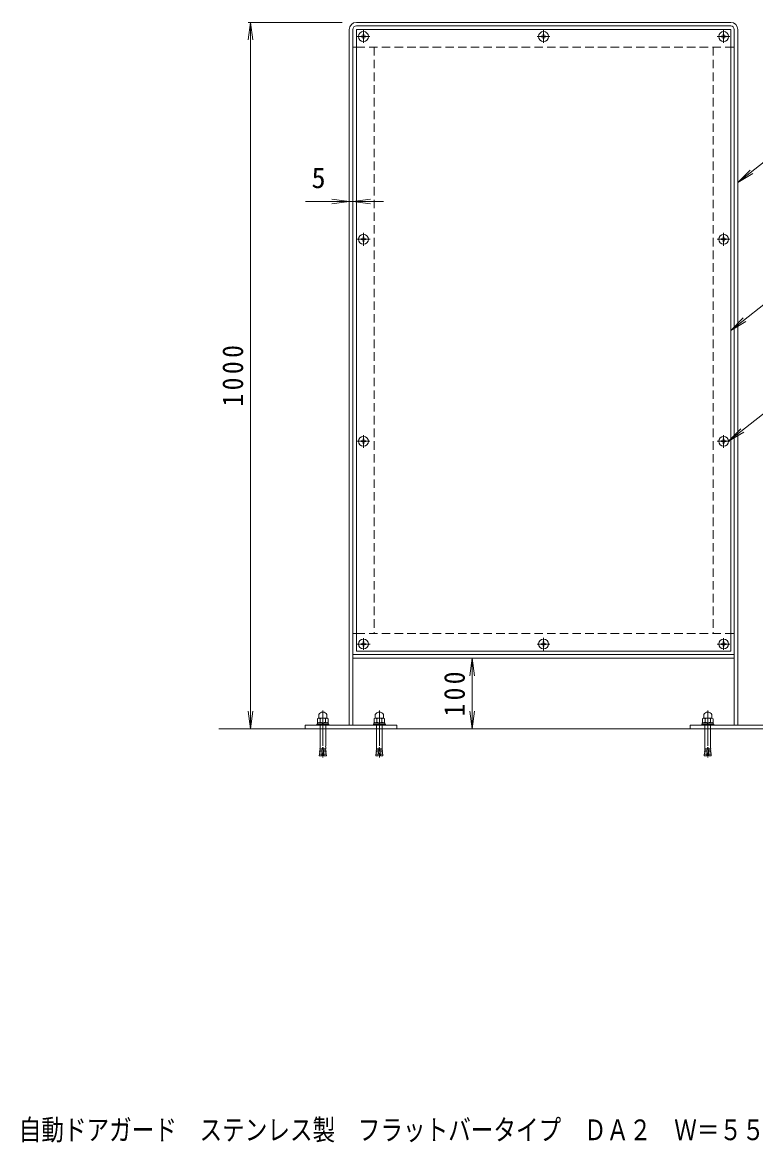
# Model space of a CAD drawing. Units: millimetres at full size, sheet at 1:10; details may follow other scales. Extents: x -874 to 1816, y -1357 to 1045.
# Drawn here: x -874 to 164, y -1357 to 228 of the extents above; entities that cross this region are included whole.
import ezdxf
from ezdxf.enums import TextEntityAlignment as Align

# ---------------------------------------------------------------- set-up
doc = ezdxf.new("R2010")
doc.units = ezdxf.units.MM
doc.header["$LTSCALE"] = 10
doc.linetypes.add('CHAIN1', pattern=[8, 5, -1, 1, -1])
doc.linetypes.add('DASHED1', pattern=[1.8, 1.2, -0.6])
for name, color, linetype, lineweight in [('0-0_通り芯', 4, 'Continuous', 9), ('0-1_躯体', 3, 'CHAIN1', 9), ('0-2_仕上', 6, 'Continuous', 5), ('0-4_その他', 7, 'Continuous', 9), ('0-5_寸法', 2, 'Continuous', 9), ('0-9', 2, 'Continuous', 9), ('0-A', 2, 'Continuous', 9), ('0-F', 7, 'Continuous', 9), ('F-5_F-5ﾚｲﾔ', 2, 'Continuous', 9)]:
    doc.layers.add(name, color=color, linetype=linetype, lineweight=lineweight)
doc.styles.add('ＭＳ ゴシック', font='')
doc.styles.get('ＭＳ ゴシック').set_extended_font_data('MS Gothic')

msp = doc.modelspace()

# ---------------------------------------------------------------- linework, layer by layer
at = {"layer": '0-0_通り芯'}
for p, q in [((-401.45, 228.39), (128.55, 228.39)), ((128.55, 223.39), (-401.45, 223.39)), ((-411.45, 218.39), (-411.45, -766.61)), ((-406.45, 218.39), (-406.45, -766.61)), ((133.55, 218.39), (133.55, -766.61)), ((138.55, 218.39), (138.55, -766.61)), ((-406.45, -666.61), (133.55, -666.61)), ((-406.45, -671.61), (133.55, -671.61)), ((-343.95, -766.61), (-473.95, -766.61)), ((-473.95, -766.61), (-473.95, -771.61)), ((-473.95, -771.61), (-343.95, -771.61)), ((-343.95, -766.61), (-343.95, -771.61)), ((71.05, -766.61), (201.05, -766.61)), ((71.05, -766.61), (71.05, -771.61)), ((71.05, -771.61), (201.05, -771.61))]:
    msp.add_line(p, q, dxfattribs=at)
at = {"layer": '0-0_通り芯', "linetype": 'CHAIN1'}
for p, q in [((-448.95, -745.69), (-448.95, -812.25)), ((-368.95, -745.69), (-368.95, -812.25)), ((96.05, -745.69), (96.05, -812.25))]:
    msp.add_line(p, q, dxfattribs=at)
at = {"layer": '0-0_通り芯'}
for centre, radius, start, end in [((-401.45, 218.39), 10, 90, 180), ((-401.45, 218.39), 5, 90, 180), ((128.55, 218.39), 10, 0, 90), ((128.55, 218.39), 5, 0, 90)]:
    msp.add_arc(centre, radius, start, end, dxfattribs=at)
at = {"layer": '0-1_躯体'}
for p, q in [((-400.46, 208.39), (-382.46, 208.39)), ((-391.45, 217.48), (-391.45, 199.46)), ((-127.45, 208.39), (-145.45, 208.39)), ((-136.45, 217.48), (-136.45, 199.46)), ((127.55, 208.39), (109.55, 208.39)), ((118.55, 217.48), (118.55, 199.46)), ((-400.35, -78.61), (-381.85, -78.61)), ((-391.45, -87.7), (-391.45, -69.68)), ((127.55, -78.61), (109.55, -78.61)), ((118.55, -87.7), (118.55, -69.68)), ((-400.46, -364.61), (-382.46, -364.61)), ((-391.45, -373.7), (-391.45, -355.68)), ((127.55, -364.61), (109.55, -364.61)), ((118.55, -373.7), (118.55, -355.68)), ((-391.45, -659.85), (-391.45, -643.05)), ((-136.45, -660.7), (-136.45, -642.68)), ((118.55, -659.85), (118.55, -643.05)), ((-400.17, -651.61), (-382.14, -651.61)), ((-127.45, -651.61), (-145.45, -651.61)), ((127.26, -651.61), (109.23, -651.61))]:
    msp.add_line(p, q, dxfattribs=at)
at = {"layer": '0-1_躯体', "linetype": 'Continuous'}
for p, q in [((-406.45, 193.39), (-401.45, 193.39)), ((128.55, 193.39), (133.55, 193.39)), ((-406.45, -636.61), (-401.45, -636.61)), ((128.55, -636.61), (133.55, -636.61))]:
    msp.add_line(p, q, dxfattribs=at)
at = {"layer": '0-1_躯体', "linetype": 'DASHED1'}
for p, q in [((-401.45, 193.39), (128.55, 193.39)), ((-376.45, 193.39), (-376.45, -636.61)), ((103.55, 193.39), (103.55, -636.61)), ((-401.45, -636.61), (128.55, -636.61))]:
    msp.add_line(p, q, dxfattribs=at)
at = {"layer": '0-2_仕上'}
for p, q in [((-401.45, 218.39), (128.55, 218.39)), ((128.55, 218.39), (128.55, -661.61))]:
    msp.add_line(p, q, dxfattribs=at)
msp.add_lwpolyline([(-401.45, 218.39), (-401.45, -661.61), (128.55, -661.61)], dxfattribs=at)
at = {"layer": '0-4_その他'}
for p, q in [((-551.45, 228.39), (-554.72, 203.6)), ((-554.45, 228.39), (-421.45, 228.39)), ((-551.45, 228.39), (-548.19, 203.6)), ((-551.45, -771.61), (-551.45, 228.39)), ((-363.21, -24.97), (-473.28, -24.97)), ((-411.45, -24.97), (-436.24, -21.71)), ((-411.45, -24.97), (-436.24, -28.24)), ((-406.45, -24.97), (-381.67, -21.71)), ((-406.45, -24.97), (-381.67, -28.24)), ((-237.56, -671.61), (-240.82, -696.4)), ((-237.56, -771.61), (-237.56, -671.61)), ((-237.56, -671.61), (-234.29, -696.4)), ((-551.45, -771.61), (-554.72, -746.82)), ((-551.45, -771.61), (-548.19, -746.82)), ((-237.56, -771.61), (-240.82, -746.82)), ((-237.56, -771.61), (-234.29, -746.82))]:
    msp.add_line(p, q, dxfattribs=at)
at = {"layer": '0-5_寸法'}
for p, q in [((-456.46, -757.26), (-456.46, -762.26)), ((-442.75, -756.51), (-455.15, -756.51)), ((-454.7, -751.48), (-454.7, -755.96)), ((-452.71, -757.26), (-452.71, -762.26)), ((-445.2, -757.26), (-445.2, -762.26)), ((-443.2, -755.96), (-443.2, -751.48)), ((-442.95, -756.39), (-441.45, -757.26)), ((-441.45, -757.26), (-441.45, -762.26)), ((-376.46, -757.26), (-376.46, -762.26)), ((-362.75, -756.51), (-375.15, -756.51)), ((-374.7, -751.48), (-374.7, -755.96)), ((-372.71, -757.26), (-372.71, -762.26)), ((-365.2, -757.26), (-365.2, -762.26)), ((-363.2, -755.96), (-363.2, -751.48)), ((-362.95, -756.39), (-361.45, -757.26)), ((-361.45, -757.26), (-361.45, -762.26)), ((88.54, -757.26), (88.54, -762.26)), ((102.25, -756.51), (89.84, -756.51)), ((90.3, -751.48), (90.3, -755.96)), ((92.29, -757.26), (92.29, -762.26)), ((99.8, -757.26), (99.8, -762.26)), ((101.8, -755.96), (101.8, -751.48)), ((102.05, -756.39), (103.55, -757.26)), ((103.55, -757.26), (103.55, -762.26)), ((-455.15, -763.01), (-456.46, -762.26)), ((-452.95, -771.61), (-452.95, -796.27)), ((-444.95, -771.61), (-444.95, -796.27)), ((-442.75, -763.01), (-441.45, -762.26)), ((-375.15, -763.01), (-376.46, -762.26)), ((-372.95, -771.61), (-372.95, -796.27)), ((-364.95, -771.61), (-364.95, -796.27)), ((-362.75, -763.01), (-361.45, -762.26)), ((89.84, -763.01), (88.54, -762.26)), ((92.05, -771.61), (92.05, -796.27)), ((100.05, -771.61), (100.05, -796.27)), ((102.25, -763.01), (103.55, -762.26)), ((-453.81, -807.7), (-453.98, -809.7)), ((-450.22, -808.02), (-453.81, -807.7)), ((-450.05, -806.02), (-453.64, -805.71)), ((-453.41, -807.74), (-453.64, -805.71)), ((-449.88, -804.03), (-453.46, -803.72)), ((-453.24, -805.75), (-453.46, -803.72)), ((-449.7, -802.04), (-453.29, -801.73)), ((-453.06, -803.75), (-453.29, -801.73)), ((-449.53, -800.05), (-453.11, -799.73)), ((-452.89, -801.76), (-453.11, -799.73)), ((-449.35, -798.05), (-450.4, -810.01)), ((-449.35, -798.05), (-448.55, -798.05)), ((-448.55, -798.05), (-447.51, -810.01)), ((-448.38, -800.05), (-444.79, -799.73)), ((-448.2, -802.04), (-444.62, -801.73)), ((-448.03, -804.03), (-444.44, -803.72)), ((-447.86, -806.02), (-444.27, -805.71)), ((-447.68, -808.02), (-444.09, -807.7)), ((-445.02, -801.76), (-444.79, -799.73)), ((-444.84, -803.75), (-444.62, -801.73)), ((-444.67, -805.75), (-444.44, -803.72)), ((-444.49, -807.74), (-444.27, -805.71)), ((-444.09, -807.7), (-443.92, -809.7)), ((-373.81, -807.7), (-373.98, -809.7)), ((-370.22, -808.02), (-373.81, -807.7)), ((-370.05, -806.02), (-373.64, -805.71)), ((-373.41, -807.74), (-373.64, -805.71)), ((-369.88, -804.03), (-373.46, -803.72)), ((-373.24, -805.75), (-373.46, -803.72)), ((-369.7, -802.04), (-373.29, -801.73)), ((-373.06, -803.75), (-373.29, -801.73)), ((-369.53, -800.05), (-373.11, -799.73)), ((-372.89, -801.76), (-373.11, -799.73)), ((-369.35, -798.05), (-370.4, -810.01)), ((-369.35, -798.05), (-368.55, -798.05)), ((-368.55, -798.05), (-367.51, -810.01)), ((-368.38, -800.05), (-364.79, -799.73)), ((-368.2, -802.04), (-364.62, -801.73)), ((-368.03, -804.03), (-364.44, -803.72)), ((-367.86, -806.02), (-364.27, -805.71)), ((-367.68, -808.02), (-364.09, -807.7)), ((-365.02, -801.76), (-364.79, -799.73)), ((-364.84, -803.75), (-364.62, -801.73)), ((-364.67, -805.75), (-364.44, -803.72)), ((-364.49, -807.74), (-364.27, -805.71)), ((-364.09, -807.7), (-363.92, -809.7)), ((91.19, -807.7), (91.01, -809.7)), ((94.78, -808.02), (91.19, -807.7)), ((94.95, -806.02), (91.36, -805.71)), ((91.59, -807.74), (91.36, -805.71)), ((95.12, -804.03), (91.54, -803.72)), ((91.76, -805.75), (91.54, -803.72)), ((95.3, -802.04), (91.71, -801.73)), ((91.94, -803.75), (91.71, -801.73)), ((95.47, -800.05), (91.89, -799.73)), ((92.11, -801.76), (91.89, -799.73)), ((95.65, -798.05), (94.6, -810.01)), ((95.65, -798.05), (96.45, -798.05)), ((96.45, -798.05), (97.49, -810.01)), ((96.62, -800.05), (100.21, -799.73)), ((96.8, -802.04), (100.38, -801.73)), ((96.97, -804.03), (100.56, -803.72)), ((97.14, -806.02), (100.73, -805.71)), ((97.32, -808.02), (100.9, -807.7)), ((99.98, -801.76), (100.21, -799.73)), ((100.16, -803.75), (100.38, -801.73)), ((100.33, -805.75), (100.56, -803.72)), ((100.51, -807.74), (100.73, -805.71)), ((100.9, -807.7), (101.08, -809.7)), ((-453.98, -809.7), (-450.4, -810.01)), ((-443.92, -809.7), (-447.51, -810.01)), ((-373.98, -809.7), (-370.4, -810.01)), ((-363.92, -809.7), (-367.51, -810.01)), ((91.01, -809.7), (94.6, -810.01)), ((101.08, -809.7), (97.49, -810.01))]:
    msp.add_line(p, q, dxfattribs=at)
at = {"layer": '0-5_寸法', "linetype": 'DASHED1'}
for p, q in [((-452.71, -758.29), (-452.71, -762.26)), ((-372.71, -758.29), (-372.71, -762.26)), ((92.29, -758.29), (92.29, -762.26)), ((-452.95, -766.61), (-452.95, -771.61)), ((-444.95, -766.61), (-444.95, -771.61)), ((-372.95, -766.61), (-372.95, -771.61)), ((-364.95, -766.61), (-364.95, -771.61)), ((92.05, -766.61), (92.05, -771.61)), ((100.05, -766.61), (100.05, -771.61))]:
    msp.add_line(p, q, dxfattribs=at)
at = {"layer": '0-5_寸法', "color": 7}
for p, q in [((-473.95, -771.61), (-596.26, -771.61)), ((-343.95, -771.61), (71.05, -771.61))]:
    msp.add_line(p, q, dxfattribs=at)
at = {"layer": '0-5_寸法'}
for points in [[(-454.95, -756.39), (-454.97, -756.4), (-456.46, -757.26)], [(-374.95, -756.39), (-374.97, -756.4), (-376.46, -757.26)], [(90.05, -756.39), (90.03, -756.4), (88.54, -757.26)]]:
    msp.add_lwpolyline(points, dxfattribs=at)
for centre, radius, start, end in [((-455.15, -760.87), 4.36, 55.84651, 90.00017), ((-455.2, -755.96), 0.5, 299.99968, 0), ((-448.95, -754.51), 6.5, 27.79579, 152.20421), ((-448.95, -766.24), 9.73, 67.32404, 112.67596), ((-442.75, -760.87), 4.36, 89.99983, 124.15349), ((-442.7, -755.96), 0.5, 180, 240.00032), ((-375.15, -760.87), 4.36, 55.84651, 90.00017), ((-375.2, -755.96), 0.5, 299.99968, 0), ((-368.95, -754.51), 6.5, 27.79579, 152.20421), ((-368.95, -766.24), 9.73, 67.32404, 112.67596), ((-362.75, -760.87), 4.36, 89.99983, 124.15349), ((-362.7, -755.96), 0.5, 180, 240.00032), ((89.84, -760.87), 4.36, 55.84651, 90.00017), ((89.8, -755.96), 0.5, 299.99968, 0), ((96.05, -754.51), 6.5, 27.79579, 152.20421), ((96.05, -766.24), 9.73, 67.32404, 112.67596), ((102.25, -760.87), 4.36, 89.99983, 124.15349), ((102.3, -755.96), 0.5, 180, 240.00032), ((-455.15, -758.65), 4.36, 269.99983, 304.15349), ((-448.95, -753.27), 9.73, 247.32404, 292.67596), ((-442.75, -758.65), 4.36, 235.84651, 270.00017), ((-375.15, -758.65), 4.36, 269.99983, 304.15349), ((-368.95, -753.27), 9.73, 247.32404, 292.67596), ((-362.75, -758.65), 4.36, 235.84651, 270.00017), ((89.84, -758.65), 4.36, 269.99983, 304.15349), ((96.05, -753.27), 9.73, 247.32404, 292.67596), ((102.25, -758.65), 4.36, 235.84651, 270.00017), ((-475.14, -796.98), 22.2, 352.86598, 1.81982), ((-422.77, -796.98), 22.2, 178.18018, 187.13402), ((-395.14, -796.98), 22.2, 352.86598, 1.81982), ((-342.77, -796.98), 22.2, 178.18018, 187.13402), ((69.86, -796.98), 22.2, 352.86598, 1.81982), ((122.23, -796.98), 22.2, 178.18018, 187.13402)]:
    msp.add_arc(centre, radius, start, end, dxfattribs=at)
at = {"layer": '0-9'}
for p, q in [((-457.45, -765.01), (-440.45, -765.01)), ((-456.65, -763.01), (-456.65, -765.01)), ((-449.2, -763.01), (-449.74, -765.01)), ((-448.17, -763.01), (-448.7, -765.01)), ((-440.45, -765.01), (-440.45, -766.61)), ((-377.45, -765.01), (-360.45, -765.01)), ((-376.65, -763.01), (-376.65, -765.01)), ((-369.2, -763.01), (-369.74, -765.01)), ((-368.17, -763.01), (-368.7, -765.01)), ((-360.45, -765.01), (-360.45, -766.61)), ((87.55, -765.01), (104.55, -765.01)), ((88.35, -763.01), (88.35, -765.01)), ((95.8, -763.01), (95.26, -765.01)), ((96.83, -763.01), (96.3, -765.01)), ((104.55, -765.01), (104.55, -766.61))]:
    msp.add_line(p, q, dxfattribs=at)
for points in [[(-457.45, -765.01), (-457.45, -766.61), (-440.45, -766.61)], [(-456.65, -763.01), (-441.25, -763.01), (-441.25, -765.01)], [(-377.45, -765.01), (-377.45, -766.61), (-360.45, -766.61)], [(-376.65, -763.01), (-361.25, -763.01), (-361.25, -765.01)], [(87.55, -765.01), (87.55, -766.61), (104.55, -766.61)], [(88.35, -763.01), (103.75, -763.01), (103.75, -765.01)]]:
    msp.add_lwpolyline(points, dxfattribs=at)
at = {"layer": '0-A'}
for p, q in [((-394.9, 208.87), (-392.7, 208.91)), ((-392.7, 208.91), (-392.2, 209.14)), ((-392.7, 207.87), (-392.2, 207.64)), ((-391.97, 209.64), (-392.2, 209.14)), ((-391.97, 207.14), (-392.2, 207.64)), ((-391.93, 211.84), (-391.97, 209.64)), ((-391.93, 204.94), (-391.97, 207.14)), ((-390.97, 204.94), (-390.93, 207.14)), ((-390.93, 209.64), (-390.7, 209.14)), ((-390.93, 207.14), (-390.7, 207.64)), ((-390.2, 208.91), (-390.7, 209.14)), ((-390.2, 207.87), (-390.7, 207.64)), ((-388, 208.87), (-390.2, 208.91)), ((-139.9, 208.87), (-137.7, 208.91)), ((-139.9, 208.87), (-139.9, 207.91)), ((-139.9, 207.91), (-137.7, 207.87)), ((-137.7, 208.91), (-137.2, 209.14)), ((-137.7, 207.87), (-137.2, 207.64)), ((-136.97, 209.64), (-137.2, 209.14)), ((-136.97, 207.14), (-137.2, 207.64)), ((-136.93, 211.84), (-136.97, 209.64)), ((-136.93, 204.94), (-136.97, 207.14)), ((-135.97, 211.84), (-136.93, 211.84)), ((-135.97, 211.84), (-135.93, 209.64)), ((-135.97, 204.94), (-135.93, 207.14)), ((-135.93, 209.64), (-135.7, 209.14)), ((-135.93, 207.14), (-135.7, 207.64)), ((-135.2, 208.91), (-135.7, 209.14)), ((-135.2, 207.87), (-135.7, 207.64)), ((-133, 208.87), (-135.2, 208.91)), ((-133, 207.91), (-135.2, 207.87)), ((-133, 208.87), (-133, 207.91)), ((115.1, 208.87), (117.3, 208.91)), ((117.3, 208.91), (117.8, 209.14)), ((117.3, 207.87), (117.8, 207.64)), ((118.03, 209.64), (117.8, 209.14)), ((118.03, 207.14), (117.8, 207.64)), ((118.07, 204.94), (118.03, 207.14)), ((119.03, 211.84), (119.07, 209.64)), ((119.03, 204.94), (119.07, 207.14)), ((119.07, 209.64), (119.3, 209.14)), ((119.07, 207.14), (119.3, 207.64)), ((119.8, 208.91), (119.3, 209.14)), ((119.8, 207.87), (119.3, 207.64)), ((122, 208.87), (119.8, 208.91)), ((-391.93, 204.94), (-390.97, 204.94)), ((-135.97, 204.94), (-136.93, 204.94)), ((119.03, 204.94), (118.07, 204.94)), ((-394.9, -78.13), (-392.7, -78.09)), ((-394.9, -79.09), (-394.9, -78.13)), ((-394.9, -79.09), (-392.7, -79.13)), ((-392.7, -78.09), (-392.2, -77.86)), ((-392.7, -79.13), (-392.2, -79.36)), ((-391.97, -77.36), (-392.2, -77.86)), ((-391.93, -75.16), (-391.97, -77.36)), ((-391.93, -75.16), (-390.97, -75.16)), ((-390.97, -75.16), (-390.93, -77.36)), ((-390.93, -77.36), (-390.7, -77.86)), ((-390.2, -78.09), (-390.7, -77.86)), ((-390.2, -79.13), (-390.7, -79.36)), ((-388, -78.13), (-390.2, -78.09)), ((-388, -79.09), (-390.2, -79.13)), ((-388, -79.09), (-388, -78.13)), ((115.1, -78.13), (117.3, -78.09)), ((115.1, -79.09), (115.1, -78.13)), ((115.1, -79.09), (117.3, -79.13)), ((117.3, -78.09), (117.8, -77.86)), ((117.3, -79.13), (117.8, -79.36)), ((118.03, -77.36), (117.8, -77.86)), ((118.07, -75.16), (118.03, -77.36)), ((119.03, -75.16), (118.07, -75.16)), ((119.03, -75.16), (119.07, -77.36)), ((119.07, -77.36), (119.3, -77.86)), ((119.8, -78.09), (119.3, -77.86)), ((119.8, -79.13), (119.3, -79.36)), ((122, -78.13), (119.8, -78.09)), ((122, -79.09), (119.8, -79.13)), ((122, -79.09), (122, -78.13)), ((-391.97, -79.86), (-392.2, -79.36)), ((-391.93, -82.06), (-391.97, -79.86)), ((-391.93, -82.06), (-390.97, -82.06)), ((-390.97, -82.06), (-390.93, -79.86)), ((-390.93, -79.86), (-390.7, -79.36)), ((118.03, -79.86), (117.8, -79.36)), ((118.07, -82.06), (118.03, -79.86)), ((119.03, -82.06), (118.07, -82.06)), ((119.03, -82.06), (119.07, -79.86)), ((119.07, -79.86), (119.3, -79.36)), ((-392.7, -364.09), (-392.2, -363.86)), ((-391.97, -363.36), (-392.2, -363.86)), ((-391.93, -361.16), (-391.97, -363.36)), ((-391.93, -361.16), (-390.97, -361.16)), ((-390.97, -361.16), (-390.93, -363.36)), ((-390.93, -363.36), (-390.7, -363.86)), ((-390.2, -364.09), (-390.7, -363.86)), ((117.3, -364.09), (117.8, -363.86)), ((118.03, -363.36), (117.8, -363.86)), ((118.07, -361.16), (118.03, -363.36)), ((119.03, -361.16), (118.07, -361.16)), ((119.03, -361.16), (119.07, -363.36)), ((119.07, -363.36), (119.3, -363.86)), ((119.8, -364.09), (119.3, -363.86)), ((-394.9, -365.09), (-392.7, -365.13)), ((-392.7, -365.13), (-392.2, -365.36)), ((-391.97, -365.86), (-392.2, -365.36)), ((-391.93, -368.06), (-391.97, -365.86)), ((-390.93, -365.86), (-390.7, -365.36)), ((-390.2, -365.13), (-390.7, -365.36)), ((-388, -365.09), (-390.2, -365.13)), ((115.1, -365.09), (117.3, -365.13)), ((117.3, -365.13), (117.8, -365.36)), ((118.03, -365.86), (117.8, -365.36)), ((119.03, -368.06), (119.07, -365.86)), ((119.07, -365.86), (119.3, -365.36)), ((119.8, -365.13), (119.3, -365.36)), ((122, -365.09), (119.8, -365.13)), ((-391.93, -648.16), (-391.97, -650.36)), ((-391.93, -648.16), (-390.97, -648.16)), ((-390.97, -648.16), (-390.93, -650.36)), ((-136.93, -648.16), (-136.97, -650.36)), ((-135.97, -648.16), (-136.93, -648.16)), ((-135.97, -648.16), (-135.93, -650.36)), ((118.07, -648.16), (118.03, -650.36)), ((119.03, -648.16), (118.07, -648.16)), ((119.03, -648.16), (119.07, -650.36)), ((-394.9, -652.09), (-392.7, -652.13)), ((-392.7, -651.09), (-392.2, -650.86)), ((-392.7, -652.13), (-392.2, -652.36)), ((-391.97, -650.36), (-392.2, -650.86)), ((-391.97, -652.86), (-392.2, -652.36)), ((-391.93, -655.06), (-391.97, -652.86)), ((-390.93, -650.36), (-390.7, -650.86)), ((-390.93, -652.86), (-390.7, -652.36)), ((-390.2, -651.09), (-390.7, -650.86)), ((-390.2, -652.13), (-390.7, -652.36)), ((-388, -652.09), (-390.2, -652.13)), ((-139.9, -651.13), (-137.7, -651.09)), ((-139.9, -652.09), (-139.9, -651.13)), ((-139.9, -652.09), (-137.7, -652.13)), ((-137.7, -651.09), (-137.2, -650.86)), ((-137.7, -652.13), (-137.2, -652.36)), ((-136.97, -650.36), (-137.2, -650.86)), ((-136.97, -652.86), (-137.2, -652.36)), ((-136.93, -655.06), (-136.97, -652.86)), ((-135.97, -655.06), (-136.93, -655.06)), ((-135.97, -655.06), (-135.93, -652.86)), ((-135.93, -650.36), (-135.7, -650.86)), ((-135.93, -652.86), (-135.7, -652.36)), ((-135.2, -651.09), (-135.7, -650.86)), ((-135.2, -652.13), (-135.7, -652.36)), ((-133, -651.13), (-135.2, -651.09)), ((-133, -652.09), (-135.2, -652.13)), ((-133, -652.09), (-133, -651.13)), ((115.1, -652.09), (117.3, -652.13)), ((117.3, -651.09), (117.8, -650.86)), ((117.3, -652.13), (117.8, -652.36)), ((118.03, -650.36), (117.8, -650.86)), ((118.03, -652.86), (117.8, -652.36)), ((119.03, -655.06), (119.07, -652.86)), ((119.07, -650.36), (119.3, -650.86)), ((119.07, -652.86), (119.3, -652.36)), ((119.8, -651.09), (119.3, -650.86)), ((119.8, -652.13), (119.3, -652.36)), ((122, -652.09), (119.8, -652.13))]:
    msp.add_line(p, q, dxfattribs=at)
for points in [[(-394.9, 208.87), (-394.9, 207.91), (-392.7, 207.87)], [(-391.93, 211.84), (-390.97, 211.84), (-390.93, 209.64)], [(-388, 208.87), (-388, 207.91), (-390.2, 207.87)], [(115.1, 208.87), (115.1, 207.91), (117.3, 207.87)], [(119.03, 211.84), (118.07, 211.84), (118.03, 209.64)], [(122, 208.87), (122, 207.91), (119.8, 207.87)], [(-394.9, -365.09), (-394.9, -364.13), (-392.7, -364.09)], [(-388, -365.09), (-388, -364.13), (-390.2, -364.09)], [(115.1, -365.09), (115.1, -364.13), (117.3, -364.09)], [(122, -365.09), (122, -364.13), (119.8, -364.09)], [(-391.93, -368.06), (-390.97, -368.06), (-390.93, -365.86)], [(119.03, -368.06), (118.07, -368.06), (118.03, -365.86)], [(-394.9, -652.09), (-394.9, -651.13), (-392.7, -651.09)], [(-391.93, -655.06), (-390.97, -655.06), (-390.93, -652.86)], [(-388, -652.09), (-388, -651.13), (-390.2, -651.09)], [(115.1, -652.09), (115.1, -651.13), (117.3, -651.09)], [(119.03, -655.06), (118.07, -655.06), (118.03, -652.86)], [(122, -652.09), (122, -651.13), (119.8, -651.09)]]:
    msp.add_lwpolyline(points, dxfattribs=at)
for centre in [(-391.45, 208.39), (-136.45, 208.39), (118.55, 208.39), (-391.45, -78.61), (118.55, -78.61), (-391.45, -364.61), (118.55, -364.61), (-391.45, -651.61), (-136.45, -651.61), (118.55, -651.61)]:
    msp.add_circle(centre, 7, dxfattribs=at)
at = {"layer": '0-F'}
for p, q in [((193.41, 44.68), (138.55, 1.56)), ((138.55, 1.56), (156.02, 19.45)), ((138.55, 1.56), (160.05, 14.31)), ((193.41, -156.8), (128.55, -207.77)), ((128.55, -207.77), (146.02, -189.89)), ((128.55, -207.77), (150.05, -195.02)), ((125.55, -364.61), (147.05, -351.86))]:
    msp.add_line(p, q, dxfattribs=at)
msp.add_lwpolyline([(228.41, -283.77), (125.55, -364.61), (143.02, -346.73)], dxfattribs=at)

# ---------------------------------------------------------------- texts
at = {"layer": '0-4_その他', "color": 2, "style": 'ＭＳ ゴシック'}
msp.add_text('5', height=29.33, dxfattribs=at).set_placement((-465.01, -14.97), align=Align.BOTTOM_LEFT)
at = {"layer": '0-4_その他', "color": 2, "char_height": 29.33, "attachment_point": 7, "rotation": 90, "style": 'ＭＳ ゴシック'}
for s, insert in [('\\T1.28;\\W0.9;1000', (-561.45, -315.36)), ('\\T1.27;\\W0.9;100', (-247.56, -754.11))]:
    msp.add_mtext(s, dxfattribs=dict(at, insert=insert))
at = {"layer": 'F-5_F-5ﾚｲﾔ', "style": 'ＭＳ ゴシック', "width": 0.8}
msp.add_text('自動ドアガード\u3000ステンレス製\u3000フラットバータイプ\u3000ＤＡ２\u3000Ｗ＝５５０\u3000Ｈ＝１０００', height=29.33, dxfattribs=at).set_placement((-879.57, -1362.74), align=Align.BOTTOM_LEFT)

doc.saveas('drawing.dxf')
